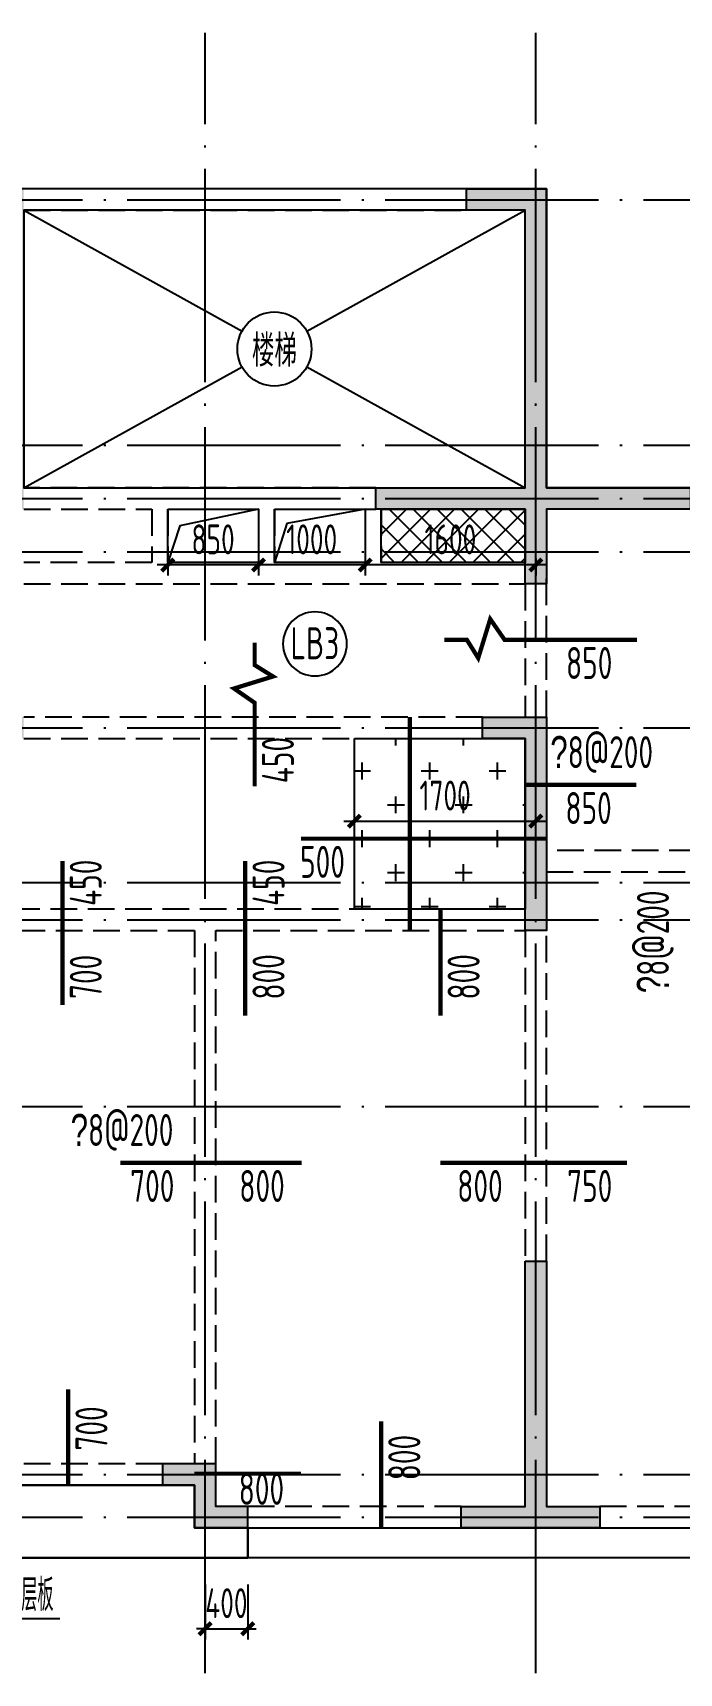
# Model space of a CAD drawing. Extents: x 154268 to 5133249, y -1832900 to 601179.
# Drawn here: x 280876 to 286935, y 551787 to 567163 of the extents above; entities that cross this region are included whole.
import ezdxf
from ezdxf.enums import TextEntityAlignment as Align

# ---------------------------------------------------------------- set-up
doc = ezdxf.new("R2010")
doc.units = 0
doc.header["$LTSCALE"] = 1000
doc.linetypes.add('DASH', pattern=[0.35, 0.25, -0.1])
doc.linetypes.add('DOTE', pattern=[2.42, 2, -0.2, 0.02, -0.2])
for name, color, linetype in [('A-ANNO-AXIS', 94, 'Continuous'), ('A-ANNO-DOTE', 15, 'DOTE'), ('DIM', 3, 'Continuous'), ('FLOOR_NUM', 7, 'Continuous'), ('HATCH', 254, 'Continuous'), ('S-BASE-SING-实线', 7, 'Continuous'), ('S-BEAM-实线', 4, 'Continuous'), ('S-FLOOR-UP-文字', 7, 'Continuous'), ('S-FLOOR-UP-标注', 3, 'Continuous'), ('S-FLOOR-UP-钢筋', 13, 'Continuous'), ('S-FLOOR-楼板', 52, 'Continuous'), ('S-FLOOR-说明', 7, 'Continuous'), ('S-HOLE-洞口', 20, 'Continuous'), ('S-STAIR-实线', 7, 'Continuous'), ('S-WALL-砼墙', 60, 'Continuous'), ('WCOL', 7, 'Continuous'), ('卫生间边线', 2, 'Continuous')]:
    doc.layers.add(name, color=color, linetype=linetype)
doc.styles.add('DIM_FONT', font='SIMPLEX', dxfattribs={"width": 0.7, "bigfont": 'GBCBIG'})
doc.styles.add('TSSD_Dimension', font='tssdeng.shx', dxfattribs={"width": 0.7, "bigfont": 'Hztxt.shx'})
doc.styles.add('TSSD_Label', font='tssdeng.shx', dxfattribs={"width": 0.7, "bigfont": 'hztxt.shx'})
doc.styles.add('TSSD_Num', font='tssdeng.shx', dxfattribs={"width": 0.7, "bigfont": 'Hztxt.shx'})
doc.dimstyles.get("Standard").update_dxf_attribs({"dimtxt": 300, "dimasz": 100, "dimexe": 100, "dimexo": 250, "dimgap": 100, "dimtad": 1, "dimdec": 0, "dimzin": 0, "dimdsep": 46, "dimtxsty": 'TSSD_Dimension', "dimblk": 'ARCHTICK', "dimblk1": 'ARCHTICK', "dimblk2": 'ARCHTICK', "dimcen": 0, "dimdle": 100, "dimclrt": 7, "dimadec": 0, "dimazin": 0, "dimtfac": 1, "dimtdec": 0, "dimtix": 1, "dimtmove": 2, "dimatfit": 3, "dimfxl": 1, "dimtolj": 1, "dimtzin": 0, "dimarcsym": 0})
doc.dimstyles.new('TSSD_100_100$0', dxfattribs={"dimtxt": 280, "dimasz": 80, "dimexe": 100, "dimexo": 250, "dimgap": 100, "dimtad": 1, "dimdec": 0, "dimzin": 0, "dimdsep": 46, "dimtxsty": 'TSSD_Dimension', "dimblk": 'ARCHTICK', "dimcen": 0, "dimdle": 100, "dimclrd": 3, "dimclre": 3, "dimclrt": 7, "dimadec": 0, "dimazin": 0, "dimtfac": 1, "dimtdec": 0, "dimtix": 1, "dimtmove": 2, "dimatfit": 3, "dimldrblk": 'ARCHTICK', "dimfxl": 100, "dimtolj": 1, "dimtzin": 0, "dimarcsym": 0})

# ---------------------------------------------------------------- blocks, each defined once
blk = doc.blocks.new('T4zw1')
at = {"layer": 'A-ANNO-DOTE'}
for p, q in [((1569657, -2354199), (1569657, -2338823)), ((1572757, -2354199), (1572757, -2338823)), ((1554406, -2340387), (1601542, -2340387)), ((1554406, -2342687), (1596363, -2342687)), ((1554406, -2343187), (1601542, -2343187)), ((1554406, -2343687), (1601542, -2343687)), ((1554406, -2345337), (1601542, -2345337)), ((1554406, -2346787), (1601542, -2346787)), ((1554406, -2347137), (1601542, -2347137)), ((1554406, -2348887), (1601542, -2348887)), ((1554406, -2352337), (1601542, -2352337)), ((1554406, -2352737), (1601542, -2352737))]:
    blk.add_line(p, q, dxfattribs=at)
blk = doc.blocks.new('*D4874')
at = {"layer": 'Defpoints', "color": 0, "transparency": 16777216}
for p in [(12518, 1200), (12818, 1200), (12518, 500)]:
    blk.add_point(p, dxfattribs=at)
at = {"layer": 'S-FLOOR-UP-标注', "color": 3, "transparency": 16777216, "insert": (12735, 832), "char_height": 300, "attachment_point": 5, "rotation": 90, "style": 'TSSD_Dimension'}
blk.add_mtext('\\A1;700', dxfattribs=at)
blk = doc.blocks.new('_None')
blk = doc.blocks.new('*D4875')
at = {"layer": 'Defpoints', "color": 0, "transparency": 16777216}
for p in [(15450, 900), (15750, 900), (15450, 100)]:
    blk.add_point(p, dxfattribs=at)
at = {"layer": 'S-FLOOR-UP-标注', "color": 3, "transparency": 16777216, "insert": (15668, 559), "char_height": 300, "attachment_point": 5, "rotation": 90, "style": 'TSSD_Dimension'}
blk.add_mtext('\\A1;800', dxfattribs=at)
blk = doc.blocks.new('*D4863')
at = {"layer": 'Defpoints', "color": 0, "transparency": 16777216}
for p in [(17006, 3322), (17756, 3322), (17756, 3022)]:
    blk.add_point(p, dxfattribs=at)
at = {"layer": 'S-FLOOR-UP-标注', "color": 3, "transparency": 16777216, "insert": (17406, 3105), "char_height": 300, "attachment_point": 5, "style": 'TSSD_Dimension'}
blk.add_mtext('\\A1;750', dxfattribs=at)
blk = doc.blocks.new('*D4864')
at = {"layer": 'Defpoints', "color": 0, "transparency": 16777216}
for p in [(16006, 3322), (16806, 3322), (16806, 3022)]:
    blk.add_point(p, dxfattribs=at)
at = {"layer": 'S-FLOOR-UP-标注', "color": 3, "transparency": 16777216, "insert": (16377, 3105), "char_height": 300, "attachment_point": 5, "style": 'TSSD_Dimension'}
blk.add_mtext('\\A1;800', dxfattribs=at)
blk = doc.blocks.new('*D4865')
at = {"layer": 'Defpoints', "color": 0, "transparency": 16777216}
for p in [(13006, 3322), (13706, 3322), (13006, 3022)]:
    blk.add_point(p, dxfattribs=at)
at = {"layer": 'S-FLOOR-UP-标注', "color": 3, "transparency": 16777216, "insert": (13305, 3105), "char_height": 300, "attachment_point": 5, "style": 'TSSD_Dimension'}
blk.add_mtext('\\A1;700', dxfattribs=at)
blk = doc.blocks.new('*D4866')
at = {"layer": 'Defpoints', "color": 0, "transparency": 16777216}
for p in [(13906, 3322), (14706, 3322), (13906, 3022)]:
    blk.add_point(p, dxfattribs=at)
at = {"layer": 'S-FLOOR-UP-标注', "color": 3, "transparency": 16777216, "insert": (14334, 3105), "char_height": 300, "attachment_point": 5, "style": 'TSSD_Dimension'}
blk.add_mtext('\\A1;800', dxfattribs=at)
blk = doc.blocks.new('*D4867')
at = {"layer": 'Defpoints', "color": 0, "transparency": 16777216}
for p in [(12465, 6150), (12465, 5700), (12765, 5700)]:
    blk.add_point(p, dxfattribs=at)
at = {"layer": 'S-FLOOR-UP-标注', "color": 3, "transparency": 16777216, "insert": (12682, 5947), "char_height": 300, "attachment_point": 5, "rotation": 90, "style": 'TSSD_Dimension'}
blk.add_mtext('\\A1;450', dxfattribs=at)
blk = doc.blocks.new('*D4868')
at = {"layer": 'Defpoints', "color": 0, "transparency": 16777216}
for p in [(12465, 5500), (12465, 4800), (12765, 4800)]:
    blk.add_point(p, dxfattribs=at)
at = {"layer": 'S-FLOOR-UP-标注', "color": 3, "transparency": 16777216, "insert": (12682, 5065), "char_height": 300, "attachment_point": 5, "rotation": 90, "style": 'TSSD_Dimension'}
blk.add_mtext('\\A1;700', dxfattribs=at)
blk = doc.blocks.new('*D4942')
at = {"layer": 'Defpoints', "color": 0, "transparency": 16777216}
for p in [(14265, 7300), (14265, 6850), (14565, 6850)]:
    blk.add_point(p, dxfattribs=at)
at = {"layer": 'S-FLOOR-UP-标注', "color": 3, "transparency": 16777216, "insert": (14483, 7097), "char_height": 300, "attachment_point": 5, "rotation": 90, "style": 'TSSD_Dimension'}
blk.add_mtext('\\A1;450', dxfattribs=at)
blk = doc.blocks.new('*D4947')
at = {"layer": 'Defpoints', "color": 0, "transparency": 16777216}
for p in [(17000, 8225), (17850, 8225), (17850, 7925)]:
    blk.add_point(p, dxfattribs=at)
at = {"layer": 'S-FLOOR-UP-标注', "color": 3, "transparency": 16777216, "insert": (17401, 8007), "char_height": 300, "attachment_point": 5, "style": 'TSSD_Dimension'}
blk.add_mtext('\\A1;850', dxfattribs=at)
blk = doc.blocks.new('ts_boardnum_c600x300')
at = {"color": 0, "linetype": 'ByBlock', "lineweight": -2}
blk.add_circle((0, 0), 300, dxfattribs=at)
at = {"color": 0, "linetype": 'ByBlock', "lineweight": -2, "style": 'TSSD_Num', "width": 0.7}
blk.add_attdef('A', text='', height=300, dxfattribs=at).set_placement((0, 0), align=Align.MIDDLE_CENTER)
blk = doc.blocks.new('*D4960')
at = {"layer": 'Defpoints', "color": 0, "transparency": 16777216}
for p in [(13900, 484), (14700, 484), (13900, 184)]:
    blk.add_point(p, dxfattribs=at)
at = {"layer": 'S-FLOOR-UP-标注', "color": 3, "transparency": 16777216, "insert": (14328, 266), "char_height": 300, "attachment_point": 5, "style": 'TSSD_Dimension'}
blk.add_mtext('\\A1;800', dxfattribs=at)
blk = doc.blocks.new('*D4915')
at = {"layer": 'Defpoints', "color": 0, "transparency": 16777216}
for p in [(16994, 6864), (17844, 6864), (17844, 6564)]:
    blk.add_point(p, dxfattribs=at)
at = {"layer": 'S-FLOOR-UP-标注', "color": 3, "transparency": 16777216, "insert": (17395, 6647), "char_height": 300, "attachment_point": 5, "style": 'TSSD_Dimension'}
blk.add_mtext('\\A1;850', dxfattribs=at)
blk = doc.blocks.new('*D4917')
at = {"layer": 'Defpoints', "color": 0, "transparency": 16777216}
for p in [(14700, 6360), (15200, 6360), (15200, 6060)]:
    blk.add_point(p, dxfattribs=at)
at = {"layer": 'S-FLOOR-UP-标注', "color": 3, "transparency": 16777216, "insert": (14901, 6143), "char_height": 300, "attachment_point": 5, "style": 'TSSD_Dimension'}
blk.add_mtext('\\A1;500', dxfattribs=at)
blk = doc.blocks.new('*D4918')
at = {"layer": 'Defpoints', "color": 0, "transparency": 16777216}
for p in [(14177, 5500), (14177, 4700), (14477, 4700)]:
    blk.add_point(p, dxfattribs=at)
at = {"layer": 'S-FLOOR-UP-标注', "color": 3, "transparency": 16777216, "insert": (14395, 5065), "char_height": 300, "attachment_point": 5, "rotation": 90, "style": 'TSSD_Dimension'}
blk.add_mtext('\\A1;800', dxfattribs=at)
blk = doc.blocks.new('*D4919')
at = {"layer": 'Defpoints', "color": 0, "transparency": 16777216}
for p in [(14177, 6150), (14177, 5700), (14477, 5700)]:
    blk.add_point(p, dxfattribs=at)
at = {"layer": 'S-FLOOR-UP-标注', "color": 3, "transparency": 16777216, "insert": (14395, 5947), "char_height": 300, "attachment_point": 5, "rotation": 90, "style": 'TSSD_Dimension'}
blk.add_mtext('\\A1;450', dxfattribs=at)
blk = doc.blocks.new('*D4924')
at = {"layer": 'Defpoints', "color": 0, "transparency": 16777216}
for p in [(16006, 5500), (16006, 4700), (16306, 4700)]:
    blk.add_point(p, dxfattribs=at)
at = {"layer": 'S-FLOOR-UP-标注', "color": 3, "transparency": 16777216, "insert": (16224, 5065), "char_height": 300, "attachment_point": 5, "rotation": 90, "style": 'TSSD_Dimension'}
blk.add_mtext('\\A1;800', dxfattribs=at)
blk = doc.blocks.new('T4sbzpm1')
at = {"layer": 'S-BEAM-实线', "linetype": 'DASH'}
for p, q in [((16350, 12550), (12200, 12550)), ((12200, 12350), (16350, 12350)), ((15500, 9750), (12200, 9750)), ((12200, 9550), (13400, 9550)), ((13400, 9550), (13400, 9050)), ((13550, 9550), (14400, 9550)), ((13550, 9550), (13550, 9050)), ((14400, 9550), (14400, 9050)), ((14550, 9550), (15500, 9550)), ((14550, 9550), (14550, 9050)), ((15400, 9550), (15400, 9050)), ((15550, 9550), (15550, 9050)), ((13400, 9050), (12200, 9050)), ((14400, 9050), (13550, 9050)), ((15400, 9050), (14550, 9050)), ((16900, 9050), (15550, 9050)), ((17100, 7600), (17100, 8950)), ((12200, 8850), (16900, 8850)), ((16900, 8850), (16900, 7600)), ((16500, 7600), (12200, 7600)), ((12200, 7400), (16500, 7400)), ((22700, 6350), (17100, 6350)), ((17100, 6150), (19900, 6150)), ((16900, 5800), (11800, 5800)), ((11800, 5600), (13800, 5600)), ((13800, 5600), (13800, 600)), ((14000, 5600), (16900, 5600)), ((14000, 600), (14000, 5600)), ((16900, 5600), (16900, 2500)), ((17100, 2500), (17100, 5600)), ((13500, 600), (11700, 600)), ((11700, 400), (13500, 400)), ((16300, 200), (14300, 200)), ((19600, 200), (17600, 200)), ((14300, 0), (16300, 0)), ((17600, 0), (19600, 0))]:
    blk.add_line(p, q, dxfattribs=at)
at = {"layer": 'S-WALL-砼墙'}
for points in [[(16350, 12350), (16350, 12550), (17100, 12550), (17100, 9750), (18450, 9750), (18450, 9550), (17100, 9550), (17100, 8850), (16900, 8850), (16900, 9550), (15500, 9550), (15500, 9750), (16900, 9750), (16900, 12350)], [(16500, 7400), (16500, 7600), (17100, 7600), (17100, 5600), (16900, 5600), (16900, 7400)], [(16900, 2500), (17100, 2500), (17100, 200), (17600, 200), (17600, 0), (16300, 0), (16300, 200), (16900, 200)], [(14300, 0), (14300, 200), (14000, 200), (14000, 600), (13500, 600), (13500, 400), (13800, 400), (13800, 0)]]:
    blk.add_lwpolyline(points, close=True, dxfattribs=at)
blk = doc.blocks.new('_ArchTick')
at = {"color": 0, "linetype": 'ByBlock', "const_width": 0.5}
blk.add_lwpolyline([(-0.71, -0.71), (0.71, 0.71)], dxfattribs=at)
blk = doc.blocks.new('*D5998')
at = {"layer": 'Defpoints', "color": 0, "transparency": 16777216}
for p in [(15300, 9235), (16900, 9235), (15300, 8926)]:
    blk.add_point(p, dxfattribs=at)
at = {"layer": 'DIM', "color": 3, "lineweight": -2, "transparency": 16777216}
for p, q in [((17000, 8926), (15200, 8926)), ((15300, 8985), (15300, 8826)), ((16900, 8985), (16900, 8826))]:
    blk.add_line(p, q, dxfattribs=at)
at = {"layer": 'DIM', "color": 3, "lineweight": -2, "transparency": 16777216, "xscale": 80, "yscale": 80, "zscale": 80, "rotation": 180}
blk.add_blockref('_ArchTick', (15300, 8926), dxfattribs=at)
at = {"layer": 'DIM', "color": 3, "lineweight": -2, "transparency": 16777216, "xscale": 80, "yscale": 80, "zscale": 80}
blk.add_blockref('_ArchTick', (16900, 8926), dxfattribs=at)
at = {"layer": 'DIM', "color": 7, "transparency": 16777216, "insert": (16100, 9166), "char_height": 280, "attachment_point": 5, "style": 'TSSD_Dimension'}
blk.add_mtext('\\A1;1600', dxfattribs=at)
blk = doc.blocks.new('*D5999')
at = {"layer": 'Defpoints', "color": 0, "transparency": 16777216}
for p in [(14300, 9235), (15300, 9235), (14300, 8926)]:
    blk.add_point(p, dxfattribs=at)
at = {"layer": 'DIM', "color": 3, "lineweight": -2, "transparency": 16777216}
for p, q in [((15400, 8926), (14200, 8926)), ((14300, 8985), (14300, 8826)), ((15300, 8985), (15300, 8826))]:
    blk.add_line(p, q, dxfattribs=at)
at = {"layer": 'DIM', "color": 3, "lineweight": -2, "transparency": 16777216, "xscale": 80, "yscale": 80, "zscale": 80, "rotation": 180}
blk.add_blockref('_ArchTick', (14300, 8926), dxfattribs=at)
at = {"layer": 'DIM', "color": 3, "lineweight": -2, "transparency": 16777216, "xscale": 80, "yscale": 80, "zscale": 80}
blk.add_blockref('_ArchTick', (15300, 8926), dxfattribs=at)
at = {"layer": 'DIM', "color": 7, "transparency": 16777216, "insert": (14800, 9166), "char_height": 280, "attachment_point": 5, "style": 'TSSD_Dimension'}
blk.add_mtext('\\A1;1000', dxfattribs=at)
blk = doc.blocks.new('*D6000')
at = {"layer": 'Defpoints', "color": 0, "transparency": 16777216}
for p in [(13450, 9235), (14300, 9235), (13450, 8926)]:
    blk.add_point(p, dxfattribs=at)
at = {"layer": 'DIM', "color": 3, "lineweight": -2, "transparency": 16777216}
for p, q in [((14400, 8926), (13350, 8926)), ((13450, 8985), (13450, 8826)), ((14300, 8985), (14300, 8826))]:
    blk.add_line(p, q, dxfattribs=at)
at = {"layer": 'DIM', "color": 3, "lineweight": -2, "transparency": 16777216, "xscale": 80, "yscale": 80, "zscale": 80, "rotation": 180}
blk.add_blockref('_ArchTick', (13450, 8926), dxfattribs=at)
at = {"layer": 'DIM', "color": 3, "lineweight": -2, "transparency": 16777216, "xscale": 80, "yscale": 80, "zscale": 80}
blk.add_blockref('_ArchTick', (14300, 8926), dxfattribs=at)
at = {"layer": 'DIM', "color": 7, "transparency": 16777216, "insert": (13875, 9166), "char_height": 280, "attachment_point": 5, "style": 'TSSD_Dimension'}
blk.add_mtext('\\A1;850', dxfattribs=at)
blk = doc.blocks.new('*D385')
at = {"layer": 'Defpoints', "color": 0, "transparency": 16777216}
for p in [(16900, -5826), (15200, -6176), (16900, -6176)]:
    blk.add_point(p, dxfattribs=at)
at = {"layer": 'DIM', "color": 3, "lineweight": -2, "transparency": 16777216}
for p, q in [((15100, -5826), (17000, -5826)), ((15200, -5926), (15200, -5726)), ((16900, -5926), (16900, -5726))]:
    blk.add_line(p, q, dxfattribs=at)
at = {"layer": 'DIM', "color": 3, "lineweight": -2, "transparency": 16777216, "xscale": 80, "yscale": 80, "zscale": 80, "rotation": 180}
blk.add_blockref('_ArchTick', (15200, -5826), dxfattribs=at)
at = {"layer": 'DIM', "color": 3, "lineweight": -2, "transparency": 16777216, "xscale": 80, "yscale": 80, "zscale": 80}
blk.add_blockref('_ArchTick', (16900, -5826), dxfattribs=at)
at = {"layer": 'DIM', "color": 7, "transparency": 16777216, "insert": (16050, -5586), "char_height": 280, "attachment_point": 5, "style": 'TSSD_Dimension'}
blk.add_mtext('\\A1;1700', dxfattribs=at)
blk = doc.blocks.new('*D4736')
at = {"layer": 'Defpoints', "color": 0, "transparency": 16777216}
for p in [(13900, -280), (14300, -280), (14300, -946)]:
    blk.add_point(p, dxfattribs=at)
at = {"layer": 'DIM', "color": 3, "lineweight": -2, "transparency": 16777216}
for p, q in [((13900, -530), (13900, -1046)), ((14300, -530), (14300, -1046)), ((13900, -946), (13820, -946)), ((13900, -946), (14300, -946)), ((14300, -946), (14380, -946))]:
    blk.add_line(p, q, dxfattribs=at)
at = {"layer": 'DIM', "color": 3, "lineweight": -2, "transparency": 16777216, "xscale": 80, "yscale": 80, "zscale": 80}
blk.add_blockref('_ArchTick', (13900, -946), dxfattribs=at)
at = {"layer": 'DIM', "color": 3, "lineweight": -2, "transparency": 16777216, "xscale": 80, "yscale": 80, "zscale": 80, "rotation": 180}
blk.add_blockref('_ArchTick', (14300, -946), dxfattribs=at)
at = {"layer": 'DIM', "color": 7, "transparency": 16777216, "insert": (14100, -706), "char_height": 280, "attachment_point": 5, "style": 'TSSD_Dimension'}
blk.add_mtext('\\A1;400', dxfattribs=at)
blk = doc.blocks.new('T4sbzbj')
at = {"layer": 'S-FLOOR-UP-钢筋', "color": 1, "const_width": 40}
for points in [[(17849.9, 8225), (16607.3, 8225), (16473.3, 8418.7), (16360.6, 8053.4), (16253.8, 8225), (16042.5, 8225)], [(14265, 6850), (14265, 7633.9), (14071.3, 7767.9), (14436.6, 7880.6), (14265, 7987.5), (14265, 8198.7)], [(15718.3, 7500), (15718.3, 5500)], [(17844.2, 6864.4), (16800, 6864.4)], [(17000, 6360.4), (14700, 6360.4)], [(12464.6, 4800.1), (12464.6, 6149.9)], [(14176.9, 4700.1), (14176.9, 6149.9)], [(16006.3, 4700.1), (16006.3, 5700)], [(13005.8, 3322.4), (14705.6, 3322.4)], [(17755.6, 3322.4), (16005.8, 3322.4)], [(12517.6, 1199.9), (12517.6, 300)], [(15449.7, 899.9), (15449.7, -100)], [(13700, 408.2), (14699.9, 408.2)]]:
    blk.add_lwpolyline(points, dxfattribs=at)
at = {"layer": 'S-FLOOR-UP-文字', "color": 7}
ref = blk.add_blockref('ts_boardnum_c600x300', (14829.7, 8186.3), dxfattribs=dict(at, xscale=-1))
ref.add_attrib('LB2', 'LB3', dxfattribs={"layer": 'FLOOR_NUM', "height": 300, "style": 'TSSD_Num', "width": 0.7}).set_placement((14829.7, 8192.3), align=Align.MIDDLE_CENTER)
at = {"layer": 'S-FLOOR-UP-文字', "color": 7, "style": 'TSSD_Label', "width": 0.7}
for p in [(17036.1, 6931.3), (12539.5, 3389.3)]:
    blk.add_text('\ue53a8@200', height=300, dxfattribs=at).set_placement(p, align=Align.BOTTOM_LEFT)
blk.add_text('\ue53a8@200', height=300, rotation=90, dxfattribs=at).set_placement((18238.5, 4911.3), align=Align.BOTTOM_LEFT)
at = {"layer": 'S-FLOOR-UP-标注'}
for base, p1, p2, angle, picture, middle in [((17849.9, 7925), (17000, 8225), (17849.9, 8225), 180, '*D4947', (17400.6, 8007.2)), ((14565, 6850.1), (14265, 7300), (14265, 6850.1), 90, '*D4942', (14482.9, 7097)), ((17844.2, 6564.4), (16994.3, 6864.4), (17844.2, 6864.4), 180, '*D4915', (17394.9, 6646.6)), ((15200, 6060.4), (14700, 6360.4), (15200, 6360.4), 180, '*D4917', (14900.7, 6142.6)), ((12764.6, 5700), (12464.6, 6149.9), (12464.6, 5700), 90, '*D4867', (12682.5, 5946.9)), ((14476.9, 5700), (14176.9, 6149.9), (14176.9, 5700), 90, '*D4919', (14394.7, 5946.9)), ((12764.6, 4800.1), (12464.6, 5500), (12464.6, 4800.1), 90, '*D4868', (12682.5, 5065.5)), ((14476.9, 4700.1), (14176.9, 5500), (14176.9, 4700.1), 90, '*D4918', (14394.7, 5065.5)), ((16306.3, 4700.1), (16006.3, 5500), (16006.3, 4700.1), 90, '*D4924', (16224.1, 5065.5)), ((16805.7, 3022.4), (16005.8, 3322.4), (16805.7, 3322.4), 180, '*D4864', (16377.4, 3104.6)), ((17755.6, 3022.4), (17005.7, 3322.4), (17755.6, 3322.4), 180, '*D4863', (17406.3, 3104.6)), ((12817.6, 1199.9), (12517.6, 500), (12517.6, 1199.9), 270, '*D4874', (12735.4, 832)), ((15749.7, 899.9), (15449.7, 100), (15449.7, 899.9), 270, '*D4875', (15667.5, 559.4))]:
    dim = blk.add_linear_dim(base=base, p1=p1, p2=p2, angle=angle, dimstyle='Standard', override={"dimexe": 150, "dimexo": 120, "dimgap": 60, "dimblk1": 'None', "dimblk2": 'None', "dimsah": 1, "dimse1": 1, "dimse2": 1, "dimsd1": 1, "dimsd2": 1, "dimclrd": 256, "dimclre": 256, "dimclrt": 3}, dxfattribs=at)
    dim.commit()
    dim.dimension.update_dxf_attribs({"geometry": picture, "text_midpoint": middle, "dimtype": 128})
for base, p1, p2, picture, middle in [((13005.8, 3022.4), (13705.7, 3322.4), (13005.8, 3322.4), '*D4865', (13305.1, 3104.6)), ((13905.7, 3022.4), (14705.6, 3322.4), (13905.7, 3322.4), '*D4866', (14334, 3104.6)), ((13900, 184.2), (14699.9, 484.2), (13900, 484.2), '*D4960', (14328.3, 266.3))]:
    dim = blk.add_linear_dim(base=base, p1=p1, p2=p2, dimstyle='Standard', override={"dimexe": 150, "dimexo": 120, "dimgap": 60, "dimblk1": 'None', "dimblk2": 'None', "dimsah": 1, "dimse1": 1, "dimse2": 1, "dimsd1": 1, "dimsd2": 1, "dimclrd": 256, "dimclre": 256, "dimclrt": 3}, dxfattribs=at)
    dim.commit()
    dim.dimension.update_dxf_attribs({"geometry": picture, "text_midpoint": middle, "dimtype": 128})
blk = doc.blocks.new('T4bzdk1')
at = {"layer": 'S-FLOOR-楼板'}
h = blk.add_hatch(dxfattribs=at)
h.set_pattern_fill('ANSI37', color=256, scale=50, style=0)
h.set_pattern_definition([(45, (-532680.68, 1976783.45), (-112.253202, 112.253202), []), (135, (-532680.68, 1976783.45), (-112.253202, -112.253202), [])])
h.paths.add_polyline_path([(15450, 9450), (16800, 9450), (16800, 8950), (15450, 8950)])
blk.add_lwpolyline([(15450, 9450), (16800, 9450), (16800, 8950), (15450, 8950)], close=True, dxfattribs=at)
at = {"layer": 'S-HOLE-洞口'}
for points in [[(13450, 9450), (14300, 9450), (14300, 8950), (13450, 8950)], [(14450, 9450), (15300, 9450), (15300, 8950), (14450, 8950)]]:
    blk.add_lwpolyline(points, close=True, dxfattribs=at)
for points in [[(14300, 9450), (13564.7, 9293.8), (13450, 8950)], [(15300, 9450), (14565.6, 9315.3), (14450, 8950)]]:
    blk.add_lwpolyline(points, dxfattribs=at)
at = {"layer": 'S-STAIR-实线'}
for p, q in [((12100, 12250), (14146.3, 11118)), ((14753.7, 11118), (16800, 12250)), ((12100, 9650), (14146.3, 10782)), ((14753.7, 10782), (16800, 9650))]:
    blk.add_line(p, q, dxfattribs=at)
blk.add_lwpolyline([(16800, 12250), (12100, 12250), (12100, 9650), (16800, 9650)], close=True, dxfattribs=at)
at = {"layer": 'S-STAIR-实线', "linetype": 'Continuous'}
blk.add_circle((14450, 10950), 347.1, dxfattribs=at)
at = {"layer": 'S-STAIR-实线', "linetype": 'Continuous', "style": 'TSSD_Label', "width": 0.7}
blk.add_text('楼梯', height=300, dxfattribs=at).set_placement((14450, 10950), align=Align.MIDDLE)
at = {"layer": 'DIM'}
for base, p1, p2, picture, middle in [((13450, 8926.1), (14300, 9234.9), (13450, 9234.9), '*D6000', (13875, 9166.1)), ((14300, 8926.1), (15300, 9234.9), (14300, 9234.9), '*D5999', (14800, 9166.1)), ((15300, 8926.1), (16900, 9234.9), (15300, 9234.9), '*D5998', (16100, 9166.1))]:
    dim = blk.add_linear_dim(base=base, p1=p1, p2=p2, dimstyle='TSSD_100_100$0', dxfattribs=at)
    dim.commit()
    dim.dimension.update_dxf_attribs({"geometry": picture, "text_midpoint": middle})
blk = doc.blocks.new('2t4wsj1')
at = {"layer": '卫生间边线'}
h = blk.add_hatch(dxfattribs=at)
h.set_pattern_fill('CROSS', color=253, scale=50)
h.set_pattern_definition([(0, (-4095395.14, 1870566.54), (317.5, 317.5), [158.75, -476.25]), (90, (-4095315.76, 1870487.16), (-317.5, 317.5), [158.75, -476.25])])
h.paths.add_polyline_path([(15200, -5050), (16800, -5050), (16800, -6650), (15200, -6650)])
blk.add_lwpolyline([(15200, -5050), (16800, -5050), (16800, -6650), (15200, -6650)], close=True, dxfattribs=at)
at = {"layer": 'DIM'}
dim = blk.add_linear_dim(base=(16900, -5826), p1=(15200, -6176), p2=(16900, -6176), dimstyle='TSSD_100_100$0', dxfattribs=at)
dim.commit()
dim.dimension.update_dxf_attribs({"geometry": '*D385', "text_midpoint": (16050, -5586)})
blk = doc.blocks.new('2T4bx')
at = {"color": 1}
for points in [[(11100, 400), (13800, 400), (13800, 0), (20100, 0), (20100, 400), (25500, 400), (25500, 0), (31800, 0)], [(45600, 12550), (28500, 12550), (28500, 9750), (23550, 9750), (22050, 9750), (17100, 9750), (17100, 12550), (7450, 12550)]]:
    blk.add_lwpolyline(points, dxfattribs=at)
at = {"color": 2}
for points in [[(7100, -280), (7100, 0), (6800, 0), (6800, 400), (13800, 400), (13800, 0), (14300, 0), (14300, -280)], [(11100, 400), (11100, 0), (11100, 0), (11100, -280), (14300, -280), (14300, 0), (13800, 0), (13800, 400)], [(20400, -280), (14300, -280), (14300, 0), (20400, 0)]]:
    blk.add_lwpolyline(points, close=True, dxfattribs=at)
at = {"layer": 'S-BASE-SING-实线', "color": 3}
blk.add_line((11977, -850.3), (12539.5, -850.3), dxfattribs=at)
at = {"layer": 'S-FLOOR-说明', "style": 'DIM_FONT', "width": 0.7}
blk.add_text('双层板', height=300, dxfattribs=at).set_placement((12252.5, -778.9), align=Align.CENTER)
at = {"layer": 'DIM'}
dim = blk.add_linear_dim(base=(14300, -946), p1=(13900, -280), p2=(14300, -280), dimstyle='TSSD_100_100$0', dxfattribs=at)
dim.commit()
dim.dimension.update_dxf_attribs({"geometry": '*D4736', "text_midpoint": (14100, -706)})

msp = doc.modelspace()

# ---------------------------------------------------------------- hatches: boundary and pattern name
at = {"layer": 'HATCH'}
h = msp.add_hatch(dxfattribs=at)
h.set_pattern_fill('ARMORED', color=256, scale=30, style=0)
h.set_pattern_definition([(50, (-2974177.58, 2494596.48), (215.178055, -18.8256405), [22.5, -247.5]), (355, (-2974177.58, 2494596.48), (-41.6254, 225.65764), [18, -198]), (100.4514, (-2974159.64, 2494594.9), (173.552815, 206.831863), [19.122057, -210.342634]), (46.1842, (-2974177.58, 2494656.48), (320.172315, -49.655704), [33.75, -371.25]), (96.6356, (-2974150.9, 2494652.34), (280.398812, 292.23536), [28.683086, -315.5139]), (351.1842, (-2974177.58, 2494656.48), (280.398584, 292.23558), [27, -297]), (21, (-2974147.58, 2494641.48), (179.072116, -120.785667), [22.5, -247.5]), (326, (-2974147.58, 2494641.48), (72.9946, 217.545014), [18, -198]), (71.4514, (-2974132.65, 2494631.41), (252.066789, 96.759149), [19.122057, -210.342634]), (37.5, (-2974177.576, 2494596.48), (3.6479566, 99.8681561), [0, -195.6, 0, -201, 0, -198.75]), (7.5, (-2974177.58, 2494596.48), (78.9208612, 118.3235136), [0, -114.6, 0, -191.1, 0, -75.75]), (327.5, (-2974244.476, 2494596.48), (160.1467309, -6.7664615), [0, -75, 0, -234, 0, -310.5]), (317.5, (-2974274.48, 2494596.48), (174.955851, 30.0314947), [0, -97.5, 0, -155.4, 0, -220.5]), (45, (-2974177.58, 2494596.48), (-106.066017, 106.066017), [])])
h.paths.add_polyline_path([(294590.8, 553149.3), (294590.8, 553349.3), (294290.8, 553349.3), (294290.8, 553749.3), (293790.8, 553749.3), (293790.8, 553549.3), (294090.8, 553549.3), (294090.8, 553149.3)])
h.paths.add_polyline_path([(297290.8, 555649.3), (297090.8, 555649.3), (297090.8, 553349.3), (296590.8, 553349.3), (296590.8, 553149.3), (297890.8, 553149.3), (297890.8, 553349.3), (297290.8, 553349.3)])
h.paths.add_polyline_path([(297690.8, 560549.3), (297690.8, 560749.3), (297090.8, 560749.3), (297090.8, 558749.3), (297290.8, 558749.3), (297290.8, 560549.3)])
h.paths.add_polyline_path([(297840.8, 565499.3), (297840.8, 565699.3), (297090.8, 565699.3), (297090.8, 562899.3), (295740.8, 562899.3), (295740.8, 562699.3), (297090.8, 562699.3), (297090.8, 561999.3), (297290.8, 561999.3), (297290.8, 562699.3), (298690.8, 562699.3), (298690.8, 562899.3), (297290.8, 562899.3), (297290.8, 565499.3)])
h.paths.add_polyline_path([(302790.8, 565699.3), (301990.8, 565699.3), (301990.8, 562699.3), (302190.8, 562699.3), (302190.8, 563199.3), (302690.8, 563199.3), (302690.8, 563399.3), (302190.8, 563399.3), (302190.8, 565499.3), (302790.8, 565499.3)])
h.paths.add_polyline_path([(306740.8, 565699.3), (305940.8, 565699.3), (305940.8, 565499.3), (306540.8, 565499.3), (306540.8, 563399.3), (306140.8, 563399.3), (306140.8, 563199.3), (306740.8, 563199.3)])
h.paths.add_polyline_path([(305390.8, 560549.3), (305390.8, 560749.3), (301990.8, 560749.3), (301990.8, 560549.3), (303790.8, 560549.3), (303790.8, 560199.3), (303990.8, 560199.3), (303990.8, 560549.3)])
h.paths.add_polyline_path([(299890.8, 553149.3), (299890.8, 553349.3), (300190.8, 553349.3), (300190.8, 553749.3), (300690.8, 553749.3), (300690.8, 553549.3), (300390.8, 553549.3), (300390.8, 553149.3)])
h.paths.add_polyline_path([(302490.8, 553549.3), (302490.8, 553749.3), (302890.8, 553749.3), (302890.8, 555649.3), (303090.8, 555649.3), (303090.8, 553549.3)])
h.paths.add_polyline_path([(305290.8, 553549.3), (305290.8, 553749.3), (304890.8, 553749.3), (304890.8, 555649.3), (304690.8, 555649.3), (304690.8, 553549.3)])
h.paths.add_polyline_path([(302390.8, 558749.3), (302390.8, 558949.3), (303190.8, 558949.3), (303190.8, 558749.3), (303090.8, 558749.3), (303090.8, 557949.3), (302890.8, 557949.3), (302890.8, 558749.3)])
h.paths.add_polyline_path([(305390.8, 558749.3), (305390.8, 558949.3), (304590.8, 558949.3), (304590.8, 558749.3), (304690.8, 558749.3), (304690.8, 557949.3), (304890.8, 557949.3), (304890.8, 558749.3)])
h.paths.add_polyline_path([(307890.8, 553149.3), (307890.8, 553399.3), (307590.8, 553399.3), (307590.8, 553749.3), (307090.8, 553749.3), (307090.8, 553549.3), (307390.8, 553549.3), (307390.8, 553149.3)])
h.paths.add_polyline_path([(310690.8, 555499.3), (310490.8, 555499.3), (310490.8, 553399.3), (309890.8, 553399.3), (309890.8, 553149.3), (311090.8, 553149.3), (311090.8, 553399.3), (310690.8, 553399.3)])
h.paths.add_polyline_path([(310690.8, 560749.3), (308840.8, 560749.3), (308840.8, 560549.3), (310490.8, 560549.3), (310490.8, 558749.3), (310690.8, 558749.3)])
h.paths.add_polyline_path([(308690.8, 565449.3), (308690.8, 565699.3), (307990.8, 565699.3), (307990.8, 562199.3), (309040.8, 562199.3), (309040.8, 562399.3), (308190.8, 562399.3), (308190.8, 565449.3)])
h.paths.add_polyline_path([(311690.8, 565449.3), (311690.8, 565699.3), (310490.8, 565699.3), (310490.8, 565449.3), (310990.8, 565449.3), (310990.8, 563799.3), (311190.8, 563799.3), (311190.8, 565449.3)])
h.paths.add_polyline_path([(314190.8, 565699.3), (313190.8, 565699.3), (313190.8, 565449.3), (313940.8, 565449.3), (313940.8, 562099.3), (314190.8, 562099.3)])
h.paths.add_polyline_path([(314190.8, 559599.3), (313940.8, 559599.3), (313940.8, 559299.3), (312390.8, 559299.3), (312390.8, 559099.3), (314190.8, 559099.3)])
h.paths.add_polyline_path([(314190.8, 557199.3), (313940.8, 557199.3), (313940.8, 553399.3), (313490.8, 553399.3), (313490.8, 553149.3), (314190.8, 553149.3)])
h.paths.add_polyline_path([(291290.8, 556249.3), (291490.8, 556249.3), (291490.8, 553749.3), (291990.8, 553749.3), (291990.8, 553549.3), (290790.8, 553549.3), (290790.8, 553749.3), (291290.8, 553749.3)])
h.paths.add_polyline_path([(290490.8, 562699.3), (290490.8, 562899.3), (292290.8, 562899.3), (292290.8, 562699.3), (291490.8, 562699.3), (291490.8, 559299.3), (291290.8, 559299.3), (291290.8, 562699.3)])
h.paths.add_polyline_path([(288190.8, 553149.3), (288190.8, 553349.3), (288490.8, 553349.3), (288490.8, 553749.3), (288990.8, 553749.3), (288990.8, 553549.3), (288690.8, 553549.3), (288690.8, 553149.3)])
h.paths.add_polyline_path([(285490.8, 555649.3), (285690.8, 555649.3), (285690.8, 553349.3), (286190.8, 553349.3), (286190.8, 553149.3), (284890.8, 553149.3), (284890.8, 553349.3), (285490.8, 553349.3)])
h.paths.add_polyline_path([(285090.8, 560549.3), (285090.8, 560749.3), (285690.8, 560749.3), (285690.8, 558749.3), (285490.8, 558749.3), (285490.8, 560549.3)])
h.paths.add_polyline_path([(284940.8, 565499.3), (284940.8, 565699.3), (285690.8, 565699.3), (285690.8, 562899.3), (287040.8, 562899.3), (287040.8, 562699.3), (285690.8, 562699.3), (285690.8, 561999.3), (285490.8, 561999.3), (285490.8, 562699.3), (284090.8, 562699.3), (284090.8, 562899.3), (285490.8, 562899.3), (285490.8, 565499.3)])
h.paths.add_polyline_path([(279990.8, 565699.3), (280790.8, 565699.3), (280790.8, 562699.3), (280590.8, 562699.3), (280590.8, 563199.3), (280090.8, 563199.3), (280090.8, 563399.3), (280590.8, 563399.3), (280590.8, 565499.3), (279990.8, 565499.3)])
h.paths.add_polyline_path([(276040.8, 565699.3), (276840.8, 565699.3), (276840.8, 565499.3), (276240.8, 565499.3), (276240.8, 563399.3), (276640.8, 563399.3), (276640.8, 563199.3), (276040.8, 563199.3)])
h.paths.add_polyline_path([(277390.8, 560549.3), (277390.8, 560749.3), (280790.8, 560749.3), (280790.8, 560549.3), (278990.8, 560549.3), (278990.8, 560199.3), (278790.8, 560199.3), (278790.8, 560549.3)])
h.paths.add_polyline_path([(282890.8, 553149.3), (282890.8, 553349.3), (282590.8, 553349.3), (282590.8, 553749.3), (282090.8, 553749.3), (282090.8, 553549.3), (282390.8, 553549.3), (282390.8, 553149.3)])
h.paths.add_polyline_path([(280290.8, 553549.3), (280290.8, 553749.3), (279890.8, 553749.3), (279890.8, 555649.3), (279690.8, 555649.3), (279690.8, 553549.3)])
h.paths.add_polyline_path([(277490.8, 553549.3), (277490.8, 553749.3), (277890.8, 553749.3), (277890.8, 555649.3), (278090.8, 555649.3), (278090.8, 553549.3)])
h.paths.add_polyline_path([(280390.8, 558749.3), (280390.8, 558949.3), (279590.8, 558949.3), (279590.8, 558749.3), (279690.8, 558749.3), (279690.8, 557949.3), (279890.8, 557949.3), (279890.8, 558749.3)])
h.paths.add_polyline_path([(277390.8, 558749.3), (277390.8, 558949.3), (278190.8, 558949.3), (278190.8, 558749.3), (278090.8, 558749.3), (278090.8, 557949.3), (277890.8, 557949.3), (277890.8, 558749.3)])
h.paths.add_polyline_path([(274890.8, 553149.3), (274890.8, 553399.3), (275190.8, 553399.3), (275190.8, 553749.3), (275690.8, 553749.3), (275690.8, 553549.3), (275390.8, 553549.3), (275390.8, 553149.3)])
h.paths.add_polyline_path([(272090.8, 555499.3), (272290.8, 555499.3), (272290.8, 553399.3), (272890.8, 553399.3), (272890.8, 553149.3), (271690.8, 553149.3), (271690.8, 553399.3), (272090.8, 553399.3)])
h.paths.add_polyline_path([(272090.8, 560749.3), (273940.8, 560749.3), (273940.8, 560549.3), (272290.8, 560549.3), (272290.8, 558749.3), (272090.8, 558749.3)])
h.paths.add_polyline_path([(274090.8, 565449.3), (274090.8, 565699.3), (274790.8, 565699.3), (274790.8, 562199.3), (273740.8, 562199.3), (273740.8, 562399.3), (274590.8, 562399.3), (274590.8, 565449.3)])
h.paths.add_polyline_path([(271090.8, 565449.3), (271090.8, 565699.3), (272290.8, 565699.3), (272290.8, 565449.3), (271790.8, 565449.3), (271790.8, 563799.3), (271590.8, 563799.3), (271590.8, 565449.3)])
h.paths.add_polyline_path([(268590.8, 565699.3), (269590.8, 565699.3), (269590.8, 565449.3), (268840.8, 565449.3), (268840.8, 562099.3), (268590.8, 562099.3)])
h.paths.add_polyline_path([(268590.8, 559599.3), (268840.8, 559599.3), (268840.8, 559299.3), (270390.8, 559299.3), (270390.8, 559099.3), (268590.8, 559099.3)])
h.paths.add_polyline_path([(268590.8, 557199.3), (268840.8, 557199.3), (268840.8, 553399.3), (269290.8, 553399.3), (269290.8, 553149.3), (268590.8, 553149.3)])

# ---------------------------------------------------------------- block references
at = {"layer": 'A-ANNO-AXIS'}
msp.add_blockref('T4zw1', (-1287165.7, 2905986.2), dxfattribs=at)
at = {"layer": 'DIM'}
msp.add_blockref('T4bzdk1', (268690.8, 553249.3), dxfattribs=at)
at = {"layer": 'FLOOR_NUM'}
msp.add_blockref('T4sbzbj', (268690.8, 553249.3), dxfattribs=at)
at = {"layer": 'S-BASE-SING-实线', "color": 3}
msp.add_blockref('2T4bx', (268590.8, 553149.3), dxfattribs=at)
at = {"layer": 'S-WALL-砼墙'}
msp.add_blockref('T4sbzpm1', (268590.8, 553149.3), dxfattribs=at)
at = {"layer": 'WCOL'}
msp.add_blockref('2t4wsj1', (268690.8, 565599.3), dxfattribs=at)

doc.saveas('drawing.dxf')
